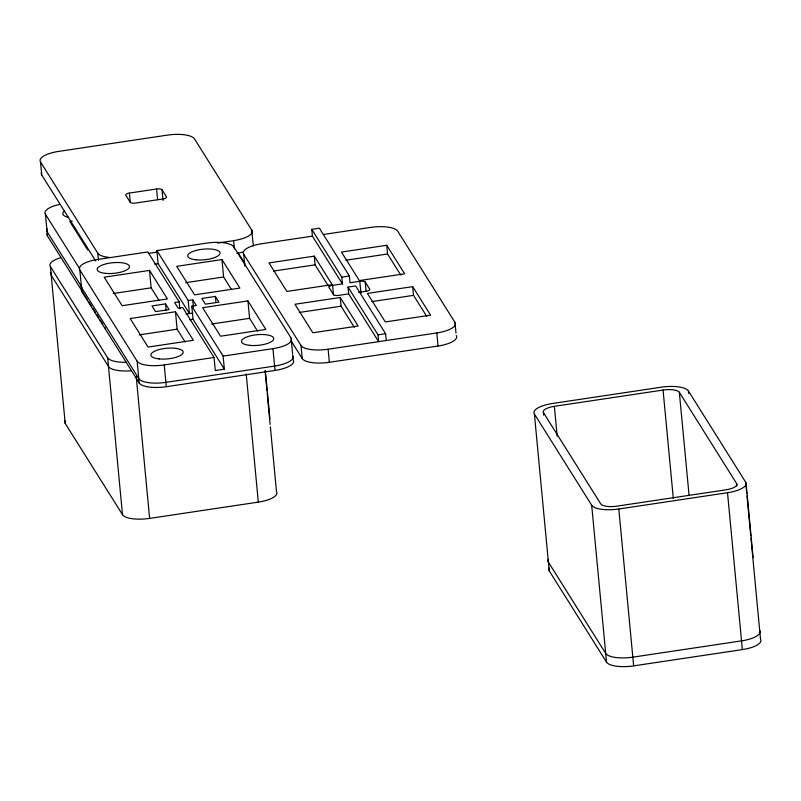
<?xml version="1.0" encoding="UTF-8"?>
<svg xmlns="http://www.w3.org/2000/svg" width="801" height="801" viewBox="0 0 801 801"><rect width="100%" height="100%" fill="white"/><g stroke="black" fill="none" stroke-linecap="round" stroke-linejoin="round"><path stroke-width="1.2" d="M129.412 193.071L156.585 188.996A4.636 1.522 -5.4 0 1 162.002 189.747L166.488 196.876A4.636 1.522 -5.4 0 1 162.853 198.978L135.669 203.054A4.636 1.522 -5.4 0 1 130.253 202.303L125.777 195.174A4.636 1.522 -5.4 0 1 129.412 193.071L130.303 202.573M72.26 221.116L69.817 221.487L87.72 250.002M156.876 250.583L188.205 300.495L189.447 313.571L158.107 263.659L156.876 250.583L206.698 243.124A23.179 7.62 -5.4 0 1 233.822 246.868L291.113 338.122L292.645 354.312M148.375 253.406L157.016 252.115M217.542 243.053L233.602 240.64A23.179 7.62 -5.4 0 0 251.774 230.127L194.473 138.863A23.179 7.62 -5.4 0 0 167.359 135.129L58.653 151.399A23.179 7.62 -5.4 0 0 40.491 161.922L41.722 174.998L95.719 261.016M386.262 340.515L385.621 333.717L355.634 285.947L348.035 287.088L378.022 334.858L378.663 341.657L348.675 293.887L338.893 295.349A4.636 1.522 -5.4 0 1 333.466 294.598L328.991 287.469A4.636 1.522 -5.4 0 1 332.625 285.366L342.407 283.904L312.42 236.135L311.779 229.336L319.379 228.195L349.366 275.965L350.007 282.763L359.799 281.301A4.636 1.522 -5.4 0 1 365.226 282.042L369.702 289.171A4.636 1.522 -5.4 0 1 366.067 291.284L358.728 292.375M312.42 236.135L261.867 243.704A23.179 7.62 -5.4 0 0 243.704 254.227L244.826 266.112M323.724 234.443L370.573 227.424A23.179 7.62 -5.4 0 1 397.696 231.159L454.988 322.423L455.999 333.126M154.713 264.17L158.107 263.659M149.507 270.408L104.21 277.186L122.112 305.712L167.409 298.923L149.507 270.408L151.149 287.839L159.109 300.515M221.967 259.554L176.681 266.343L194.583 294.858L239.869 288.08L221.967 259.554L223.619 276.986L231.569 289.662M314.272 256.14L268.976 262.918L286.888 291.434L332.175 284.655L314.272 256.14L315.093 264.851L328.36 285.977M386.733 245.286L341.446 252.065L359.349 280.58L404.645 273.802L386.733 245.286L387.564 253.997L400.82 275.123M113.201 293.526L151.149 287.839M185.672 282.673L223.619 276.986M273.471 271.078L315.093 264.851M345.942 260.235L387.564 253.997M311.779 229.336L341.767 277.106L349.366 275.965M165.567 303.879L151.98 305.922L155.554 311.619L169.141 309.587L165.567 303.879L166.147 310.107M179.825 308.976L179.154 301.847L174.618 302.528L178.202 308.235L182.728 307.554L214.067 357.466L215.299 370.533L224.36 369.181L223.119 356.105L191.789 306.192L196.315 305.521L192.741 299.814L188.205 300.495M215.379 296.42L201.792 298.463L205.376 304.16L218.963 302.127L215.379 296.42L215.97 302.648M175.459 311.759L130.173 318.548L148.075 347.063L193.371 340.285L175.459 311.759L177.111 329.191L185.071 341.867M247.93 300.906L202.643 307.694L220.545 336.21L265.832 329.431L247.93 300.906L249.582 318.337L257.532 331.013M186.052 314.072L192.841 313.061M189.627 319.779L193.021 319.269L224.36 369.181M340.235 297.491L294.938 304.27L312.841 332.785L358.137 326.007L340.235 297.491L341.056 306.202L354.322 327.329M412.695 286.638L367.409 293.416L385.311 321.942L430.598 315.153L412.695 286.638L413.526 295.349L426.783 316.475M139.164 334.878L177.111 329.191M211.634 324.025L249.582 318.337M299.434 312.44L341.056 306.202M371.904 301.587L413.526 295.349M179.154 301.847L147.815 251.945L98.002 259.404A23.179 7.62 -5.4 0 0 79.83 269.927L137.121 361.181A23.179 7.62 -5.4 0 0 164.245 364.926L214.067 357.466M223.119 356.105L272.941 348.645A23.179 7.62 -5.4 0 0 291.113 338.122M378.022 334.858L385.621 333.717M243.704 254.227L300.996 345.481A23.179 7.62 -5.4 0 0 328.12 349.226L436.815 332.946A23.179 7.62 -5.4 0 0 454.988 322.423M79.83 269.927L81.892 291.714L139.184 382.968A23.179 7.62 -5.4 0 0 166.298 386.713L275.003 370.432A23.179 7.62 -5.4 0 0 293.176 359.909L292.755 355.554A23.179 7.62 -5.4 0 1 274.593 366.077L165.887 382.357A23.179 7.62 -5.4 0 1 138.773 378.613L81.472 287.349A23.179 7.62 -5.4 0 1 81.422 284.495M291.033 340.725L302.227 358.558A23.179 7.62 -5.4 0 0 329.351 362.292L438.047 346.022A23.179 7.62 -5.4 0 0 456.22 335.499M543.689 415.128L543.458 412.635A13.907 4.576 -5.4 0 1 554.362 406.327L663.058 390.047A13.907 4.576 -5.4 0 1 679.328 392.29L736.63 483.554L736.86 486.037M60.526 257.742A23.179 7.62 -5.4 0 0 50.373 266.513L65.201 423.399L122.493 514.653A23.179 7.62 -5.4 0 0 149.617 518.397L258.312 502.117A23.179 7.62 -5.4 0 0 276.485 491.594L270.368 426.853M534.397 413.997L591.689 505.251A23.179 7.62 -5.4 0 0 618.813 508.995L727.518 492.715A23.179 7.62 -5.4 0 0 745.681 482.192L688.389 390.938A23.179 7.62 -5.4 0 0 661.266 387.193L552.57 403.474A23.179 7.62 -5.4 0 0 534.397 413.997L549.226 570.873L606.527 662.137A23.179 7.62 -5.4 0 0 633.641 665.871L742.347 649.601A23.179 7.62 -5.4 0 0 760.509 639.078L750.978 538.222M543.458 412.635L600.75 503.899A13.907 4.576 -5.4 0 0 617.02 506.142L725.726 489.862A13.907 4.576 -5.4 0 0 736.63 483.554M238.277 253.046L244.856 263.539M40.491 161.922L97.782 253.186L98.453 260.315M59.554 204.435A23.179 7.62 -5.4 0 0 45.427 214.217L79.669 268.766M81.322 286.197L47.079 231.649A23.179 7.62 -5.4 0 1 47.019 228.786M45.427 214.217L47.489 236.005L87.659 299.995M88.981 302.087L91.614 306.292M92.926 308.385L95.559 312.58M96.881 314.683L98.853 317.827M100.175 319.919L102.808 324.125M50.373 266.513L107.664 357.777L122.493 514.653M746.121 483.544L753.12 557.636M745.681 482.192L746.742 493.396M746.983 495.889L750.747 535.729M727.518 492.715L742.347 649.601M688.389 390.938L688.63 393.421M679.328 392.29L689.1 495.629M663.058 390.047L673.301 498.372M618.813 508.995L633.641 665.871M591.689 505.251L606.527 662.137M554.362 406.327L557.186 436.205M436.815 332.946L438.047 346.022M365.226 282.042L366.117 291.554M359.799 281.301L360.921 293.186M348.035 287.088L348.675 293.887M341.767 277.106L342.407 283.904M332.625 285.366L333.516 294.878M328.12 349.226L329.351 362.292M300.996 345.481L302.227 358.558M272.941 348.645L275.003 370.432M265.371 370.713L269.917 418.863M251.774 230.127L253.006 243.194A23.179 7.62 -5.4 0 1 253.066 246.057M265.071 370.823L266.953 390.748M267.194 393.231L270.127 424.36M233.602 240.64L234.383 248.961M246.197 373.867L258.312 502.117M192.741 299.814L193.411 306.943M191.789 306.192L193.021 319.269M162.002 189.747L163.014 200.44M156.585 188.996L157.597 199.699M164.245 364.926L166.298 386.713M137.121 361.181L139.184 382.968M136.2 376.45L149.617 518.397M759.688 630.357A23.179 7.62 -5.4 0 1 741.516 640.88L632.82 657.16A23.179 7.62 -5.4 0 1 605.696 653.416L548.405 562.162A23.179 7.62 -5.4 0 1 548.345 559.298M549.226 570.873A23.179 7.62 -5.4 0 1 549.176 568.009M81.892 291.714A23.179 7.62 -5.4 0 1 82.363 288.06M41.722 174.998A23.179 7.62 -5.4 0 1 41.662 172.135M109.627 257.461A23.179 7.62 -5.4 0 1 97.782 253.186M242.853 251.975A23.179 7.62 -5.4 0 1 236.856 253.386M51.144 272.36A23.179 7.62 -5.4 0 0 51.194 275.224L108.485 366.488A23.179 7.62 -5.4 0 0 131.414 370.723M126.137 362.262A23.179 7.62 -5.4 0 1 107.664 357.777M65.201 423.399A23.179 7.62 -5.4 0 1 65.141 420.535M105.271 327.889A23.179 7.62 -5.4 0 1 104.781 327.269M47.489 236.005A23.179 7.62 -5.4 0 1 47.429 233.141M68.596 217.311A16.22 5.337 -5.4 0 1 64.641 211.023M105.412 273.361A16.22 5.337 -5.4 0 0 129.482 266.603A16.22 5.337 -5.4 0 0 105.071 264.12A16.22 5.337 -5.4 0 0 105.412 273.361M195.995 259.804A16.22 5.337 -5.4 0 0 220.065 253.036A16.22 5.337 -5.4 0 0 195.654 250.553A16.22 5.337 -5.4 0 0 195.995 259.804M249.712 345.361A16.22 5.337 -5.4 0 0 273.772 338.593A16.22 5.337 -5.4 0 0 249.371 336.11A16.22 5.337 -5.4 0 0 249.712 345.361M159.129 358.918A16.22 5.337 -5.4 0 0 183.189 352.16A16.22 5.337 -5.4 0 0 158.788 349.677A16.22 5.337 -5.4 0 0 159.129 358.918"/></g></svg>
